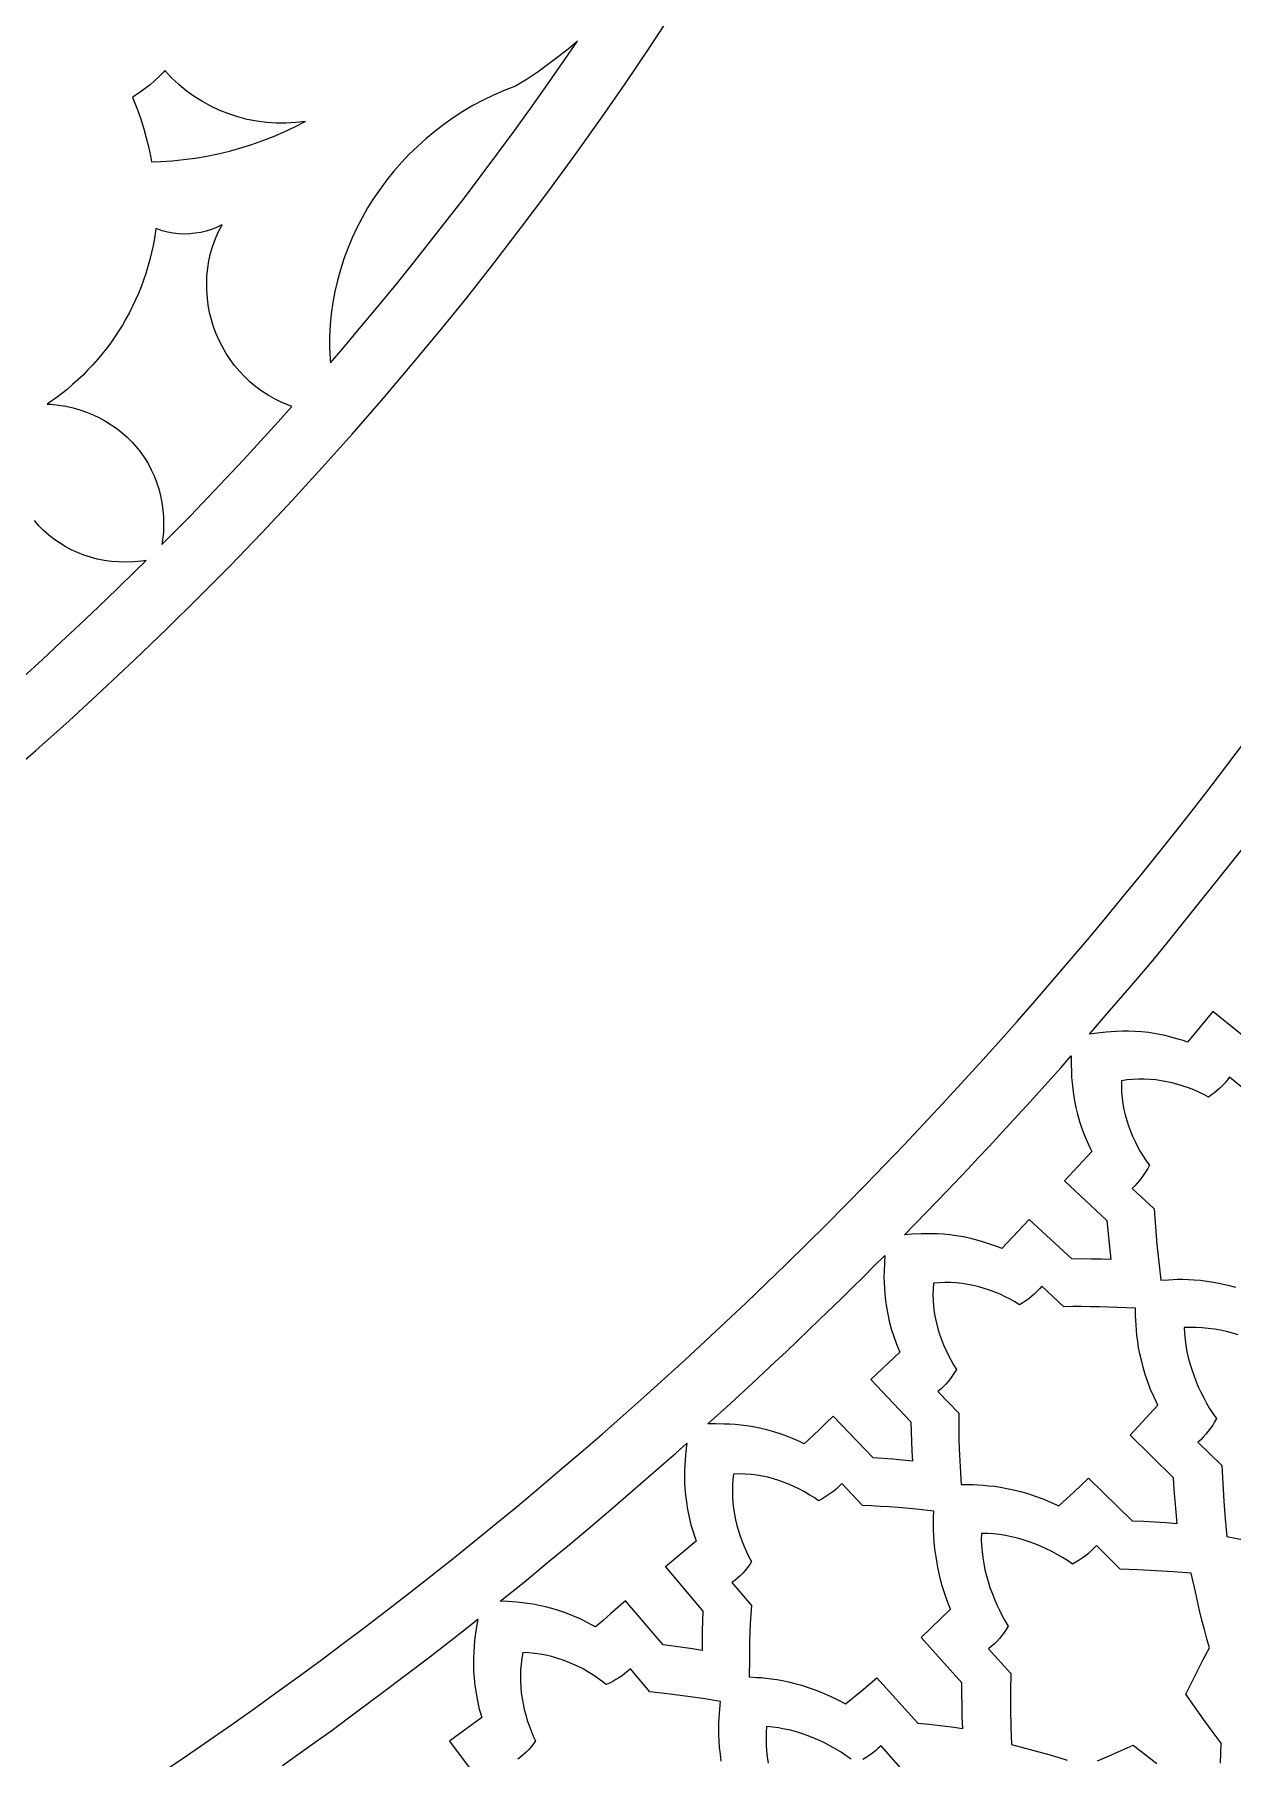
# Model space of a CAD drawing. Extents: x -550 to 550, y -550 to 550.
# Drawn here: x 188.6 to 283.1, y -293.1 to -157.1 of the extents above; entities that cross this region are included whole.
import ezdxf

# ---------------------------------------------------------------- set-up
doc = ezdxf.new("R2010")
doc.units = 0
doc.layers.add('LAYER_1', color=18, linetype='CONTINUOUS')
doc.layers.add('LAYER_10', color=4, linetype='CONTINUOUS')

msp = doc.modelspace()

# ---------------------------------------------------------------- linework, layer by layer
at = {"layer": 'LAYER_1'}
for points in [[(0, 550, 0.414214), (-550, 0, 0.414214), (0, -550, 0.414214), (550, 0, 0.414214)], [(197.55, -165.97), (197.71, -166.69), (197.8, -167.17), (198.5, -167.15), (199.42, -167.09), (200.33, -167), (201.24, -166.87), (202.15, -166.72), (203.05, -166.54), (203.94, -166.32), (204.83, -166.08), (205.7, -165.8), (206.57, -165.5), (207.42, -165.17), (208.27, -164.8), (209.1, -164.41), (209.93, -163.99), (209.95, -163.98, -0.255717), (198.84, -159.97), (198.73, -160.09), (198.39, -160.44), (198.04, -160.78), (197.68, -161.09), (197.3, -161.4), (196.91, -161.68), (196.51, -161.95), (196.3, -162.09), (196.48, -162.54), (196.74, -163.21), (196.97, -163.89), (197.18, -164.57), (197.38, -165.27)]]:
    msp.add_lwpolyline(points, format="xyb", close=True, dxfattribs=at)
for points in [[(222.49, -170), (223.81, -168.25), (225.12, -166.5), (226.41, -164.74), (227.69, -162.96), (228.96, -161.17), (230.22, -159.37), (231.4, -157.65), (230.79, -158.17), (229.98, -158.82), (229.15, -159.45), (228.3, -160.06), (227.43, -160.64), (226.52, -161.21), (225.63, -161.55), (224.78, -161.92), (223.96, -162.31), (223.15, -162.74), (222.36, -163.21), (221.6, -163.7), (220.86, -164.22), (220.14, -164.77), (219.45, -165.35), (218.78, -165.95), (218.13, -166.58), (217.51, -167.23), (216.92, -167.9), (216.36, -168.6), (215.83, -169.32), (215.32, -170.06), (214.85, -170.81), (214.41, -171.58), (214, -172.37), (213.62, -173.18), (213.28, -174), (212.97, -174.83), (212.7, -175.68), (212.46, -176.53), (212.26, -177.4), (212.1, -178.27), (211.97, -179.16), (211.89, -180.04), (211.85, -180.94), (211.84, -181.84), (211.88, -182.74), (211.91, -183.02), (212.91, -181.86), (214.31, -180.2), (215.71, -178.53), (217.09, -176.84), (218.46, -175.15), (219.81, -173.44), (221.16, -171.73)], [(198.61, -197.37), (199.43, -196.54), (200.86, -195.09), (202.27, -193.62), (203.67, -192.15), (205.05, -190.67), (206.43, -189.18), (207.79, -187.68), (208.87, -186.47), (208.67, -186.4), (208.09, -186.16), (207.54, -185.89), (207.01, -185.59), (206.5, -185.26), (206.02, -184.91), (205.56, -184.52), (205.13, -184.12), (204.73, -183.69), (204.35, -183.24), (204, -182.77), (203.68, -182.29), (203.39, -181.78), (203.13, -181.26), (202.9, -180.73), (202.69, -180.19), (202.52, -179.63), (202.38, -179.07), (202.27, -178.49), (202.2, -177.92), (202.15, -177.33), (202.15, -176.75), (202.17, -176.16), (202.23, -175.57), (202.33, -174.98), (202.46, -174.39), (202.63, -173.81), (202.84, -173.23), (203.08, -172.67), (203.36, -172.13), (203.33, -172.14), (202.93, -172.34), (202.52, -172.5), (202.1, -172.63), (201.68, -172.74), (201.24, -172.81), (200.81, -172.86), (200.37, -172.87), (199.93, -172.85), (199.5, -172.8), (199.06, -172.72), (198.63, -172.61), (198.21, -172.47), (198.14, -172.44), (198.11, -172.65), (198.02, -173.21), (197.92, -173.78), (197.8, -174.33), (197.67, -174.88), (197.51, -175.43), (197.35, -175.97), (197.17, -176.5), (196.97, -177.03), (196.76, -177.55), (196.54, -178.06), (196.3, -178.57), (196.05, -179.07), (195.78, -179.56), (195.5, -180.05), (195.2, -180.52), (194.9, -180.99), (194.58, -181.44), (194.24, -181.89), (193.9, -182.33), (193.54, -182.76), (193.17, -183.18), (192.78, -183.59), (192.39, -183.99), (191.98, -184.38), (191.56, -184.75), (191.13, -185.12), (190.69, -185.47), (190.24, -185.81), (189.78, -186.14), (189.57, -186.28), (189.88, -186.3), (190.46, -186.36), (191.04, -186.46), (191.6, -186.58), (192.14, -186.74), (192.67, -186.92), (193.19, -187.13), (193.68, -187.36), (194.16, -187.62), (194.62, -187.91), (195.06, -188.22), (195.48, -188.55), (195.88, -188.9), (196.26, -189.28), (196.61, -189.67), (196.94, -190.09), (197.24, -190.53), (197.52, -190.98), (197.78, -191.46), (198, -191.95), (198.2, -192.45), (198.37, -192.98), (198.51, -193.51), (198.62, -194.06), (198.69, -194.63), (198.74, -195.2), (198.75, -195.79), (198.73, -196.39), (198.67, -197)], [(257.22, -251.82), (258.9, -250.09), (260.58, -248.36), (262.24, -246.61), (263.06, -245.73), (263.88, -244.84), (265.51, -243.07), (267.14, -241.29), (268.76, -239.51), (269.56, -238.61), (270.36, -237.7), (270.36, -238.3), (270.38, -239.01), (270.4, -239.41), (270.43, -239.84), (270.48, -240.29), (270.54, -240.76), (270.62, -241.26), (270.73, -241.78), (270.86, -242.31), (271.02, -242.87), (271.21, -243.44), (271.43, -244.03), (271.69, -244.63), (271.84, -244.94), (271.99, -245.25), (269.84, -247.55), (273.18, -250.68), (273.33, -252.23), (273.41, -253), (273.5, -253.77), (272.73, -253.75), (271.96, -253.73), (270.42, -253.72), (267.05, -250.62), (264.89, -252.91), (264.57, -252.78), (264.25, -252.66), (263.63, -252.44), (263.03, -252.26), (262.44, -252.11), (261.87, -251.99), (261.32, -251.89), (260.8, -251.82), (260.29, -251.78), (259.81, -251.75), (259.36, -251.73), (258.93, -251.73), (258.53, -251.74), (257.81, -251.77)], [(241.69, -266.74), (243.48, -265.12), (245.25, -263.49), (247.01, -261.85), (247.89, -261.02), (248.76, -260.18), (250.49, -258.51), (252.23, -256.84), (253.09, -256), (253.95, -255.15), (254.8, -254.3), (255.65, -253.44), (255.62, -254.03), (255.6, -254.75), (255.59, -255.15), (255.6, -255.58), (255.62, -256.03), (255.66, -256.51), (255.71, -257.01), (255.79, -257.53), (255.89, -258.08), (256.01, -258.64), (256.17, -259.23), (256.36, -259.83), (256.58, -260.45), (256.71, -260.76), (256.84, -261.08), (254.55, -263.24), (257.7, -266.57), (257.75, -268.12), (257.79, -268.89), (257.83, -269.67), (257.06, -269.6), (256.29, -269.53), (254.75, -269.42), (251.58, -266.13), (251.01, -266.68), (250.45, -267.23), (249.3, -268.31), (248.99, -268.16), (248.68, -268.01), (248.07, -267.76), (247.47, -267.54), (246.9, -267.36), (246.34, -267.2), (245.79, -267.07), (245.27, -266.97), (244.77, -266.89), (244.29, -266.84), (243.84, -266.79), (243.41, -266.77), (243.01, -266.75), (242.29, -266.74)], [(278.73, -274.59), (278.64, -273.69), (278.56, -272.8), (278.5, -271.9), (278.44, -271), (275.02, -267.62), (277.2, -265.25), (276.9, -264.63), (276.63, -264.01), (276.4, -263.41), (276.21, -262.83), (276.04, -262.27), (275.9, -261.72), (275.78, -261.2), (275.68, -260.7), (275.61, -260.22), (275.55, -259.76), (275.51, -259.33), (275.48, -258.93), (275.45, -258.21), (275.44, -257.6), (274.02, -257.55), (272.6, -257.5), (271.9, -257.49), (271.19, -257.48), (270.48, -257.48), (269.77, -257.49), (268.04, -255.87), (267.85, -256.09), (267.65, -256.29), (267.45, -256.49), (267.23, -256.68), (267.01, -256.86), (266.78, -257.03), (266.54, -257.19), (266.29, -257.33), (265.92, -257.11), (265.54, -256.9), (265.15, -256.7), (264.75, -256.51), (264.34, -256.34), (263.92, -256.19), (263.5, -256.05), (263.07, -255.92), (262.64, -255.82), (262.2, -255.73), (261.75, -255.66), (261.3, -255.62), (260.85, -255.59), (260.4, -255.58), (259.95, -255.6), (259.49, -255.64), (259.46, -256.1), (259.45, -256.55), (259.47, -257.01), (259.51, -257.46), (259.56, -257.91), (259.64, -258.35), (259.74, -258.79), (259.85, -259.23), (259.98, -259.66), (260.13, -260.08), (260.29, -260.49), (260.47, -260.9), (260.66, -261.3), (260.86, -261.69), (261.08, -262.07), (261.31, -262.44), (261.16, -262.68), (261.01, -262.92), (260.84, -263.15), (260.66, -263.38), (260.47, -263.59), (260.27, -263.8), (260.07, -264), (259.85, -264.18), (261.5, -265.89), (261.49, -266.6), (261.49, -267.3), (261.51, -268.01), (261.53, -268.71), (261.59, -270.12), (261.67, -271.53), (262.28, -271.53), (262.63, -271.53), (263, -271.55), (263.41, -271.57), (263.84, -271.61), (264.3, -271.66), (264.78, -271.73), (265.29, -271.83), (265.81, -271.94), (266.36, -272.07), (266.93, -272.24), (267.52, -272.43), (268.12, -272.65), (268.74, -272.91), (269.38, -273.2), (270.56, -272.12), (271.15, -271.57), (271.73, -271.02), (275.17, -274.38), (276.06, -274.42), (276.95, -274.47), (277.84, -274.52)], [(225.31, -280.72), (227.19, -279.21), (229.05, -277.68), (230.91, -276.14), (232.75, -274.59), (234.58, -273.02), (236.41, -271.45), (238.23, -269.87), (239.13, -269.07), (240.03, -268.26), (239.96, -268.86), (239.9, -269.57), (239.87, -269.97), (239.85, -270.4), (239.85, -270.86), (239.86, -271.34), (239.88, -271.84), (239.93, -272.37), (240, -272.92), (240.09, -273.49), (240.21, -274.09), (240.36, -274.7), (240.55, -275.33), (240.66, -275.66), (240.78, -275.98), (238.36, -278), (241.3, -281.5), (241.25, -283.05), (241.24, -283.83), (241.24, -284.6), (240.47, -284.48), (239.71, -284.37), (238.18, -284.17), (235.2, -280.69), (234.02, -281.73), (233.42, -282.24), (232.82, -282.75), (232.51, -282.58), (232.21, -282.42), (231.62, -282.12), (231.04, -281.87), (230.47, -281.65), (229.92, -281.46), (229.39, -281.3), (228.87, -281.17), (228.38, -281.06), (227.9, -280.97), (227.45, -280.9), (227.03, -280.85), (226.63, -280.81), (225.91, -280.75)], [(261.8, -290.76), (261.77, -289.86), (261.75, -288.97), (261.74, -288.07), (261.73, -287.17), (258.53, -283.58), (260.84, -281.36), (260.66, -280.91), (260.49, -280.45), (260.33, -279.98), (260.18, -279.5), (260.05, -279.02), (259.94, -278.54), (259.83, -278.05), (259.75, -277.56), (259.67, -277.07), (259.61, -276.58), (259.56, -276.08), (259.53, -275.58), (259.51, -275.09), (259.5, -274.59), (259.51, -274.1), (259.53, -273.61), (258.12, -273.47), (256.71, -273.34), (256.01, -273.29), (255.31, -273.24), (254.6, -273.2), (253.9, -273.17), (252.26, -271.45), (252.06, -271.65), (251.85, -271.85), (251.63, -272.03), (251.41, -272.21), (251.17, -272.37), (250.93, -272.52), (250.68, -272.67), (250.43, -272.8), (250.07, -272.55), (249.7, -272.32), (249.32, -272.1), (248.93, -271.89), (248.54, -271.69), (248.13, -271.51), (247.72, -271.35), (247.29, -271.2), (246.87, -271.07), (246.43, -270.95), (245.99, -270.86), (245.55, -270.78), (245.1, -270.73), (244.65, -270.69), (244.19, -270.68), (243.73, -270.69), (243.67, -271.15), (243.64, -271.61), (243.63, -272.06), (243.64, -272.52), (243.67, -272.97), (243.72, -273.42), (243.79, -273.86), (243.88, -274.3), (243.98, -274.74), (244.1, -275.17), (244.24, -275.6), (244.4, -276.01), (244.57, -276.42), (244.75, -276.83), (244.94, -277.22), (245.15, -277.6), (245, -277.84), (244.83, -278.07), (244.65, -278.29), (244.45, -278.5), (244.25, -278.71), (244.04, -278.9), (243.82, -279.08), (243.59, -279.26), (245.13, -281.06), (245.08, -281.76), (245.04, -282.47), (245.01, -283.17), (244.99, -283.87), (244.97, -285.28), (244.96, -286.69), (245.57, -286.73), (245.92, -286.75), (246.29, -286.79), (246.7, -286.84), (247.13, -286.91), (247.58, -286.99), (248.06, -287.09), (248.56, -287.21), (249.08, -287.35), (249.62, -287.52), (250.17, -287.72), (250.75, -287.95), (251.34, -288.21), (251.94, -288.5), (252.56, -288.83), (253.8, -287.81), (255.02, -286.77), (258.25, -290.34), (259.14, -290.43), (260.03, -290.53), (260.92, -290.64)]]:
    msp.add_lwpolyline(points, close=True, dxfattribs=at)
for points in [[(187.68, -207.79), (189.18, -206.43), (190.67, -205.05), (192.15, -203.67), (193.62, -202.27), (195.09, -200.86), (196.54, -199.43), (197.37, -198.61), (197, -198.67), (196.39, -198.73), (195.79, -198.75), (195.2, -198.74), (194.63, -198.69), (194.06, -198.61), (193.51, -198.51), (192.98, -198.37), (192.45, -198.2), (191.95, -198), (191.46, -197.78), (190.98, -197.52), (190.53, -197.24), (190.09, -196.94), (189.67, -196.61), (189.28, -196.26), (188.9, -195.88), (188.55, -195.48)], [(285.1, -237.08), (281.55, -234.19), (279.54, -236.61), (279.21, -236.5), (278.89, -236.4), (278.25, -236.22), (277.64, -236.07), (277.04, -235.96), (276.47, -235.87), (275.92, -235.81), (275.39, -235.78), (274.89, -235.76), (274.41, -235.76), (273.95, -235.77), (273.53, -235.8), (273.13, -235.83), (272.41, -235.91), (271.82, -235.99), (273.39, -234.16), (274.97, -232.33), (275.75, -231.42), (276.53, -230.5), (277.3, -229.57), (278.06, -228.63), (284.09, -221.11)], [(284.68, -240.89), (282.86, -239.38), (282.68, -239.61), (282.5, -239.82), (282.3, -240.03), (282.1, -240.24), (281.89, -240.43), (281.67, -240.61), (281.44, -240.78), (281.21, -240.95), (280.82, -240.75), (280.43, -240.56), (280.03, -240.38), (279.62, -240.22), (279.2, -240.08), (278.77, -239.95), (278.34, -239.83), (277.91, -239.74), (277.47, -239.66), (277.03, -239.6), (276.58, -239.56), (276.13, -239.53), (275.68, -239.53), (275.23, -239.56), (274.77, -239.6), (274.32, -239.67), (274.32, -240.13), (274.34, -240.58), (274.38, -241.03), (274.45, -241.48), (274.53, -241.93), (274.63, -242.36), (274.75, -242.8), (274.89, -243.22), (275.04, -243.64), (275.21, -244.05), (275.4, -244.46), (275.6, -244.85), (275.81, -245.24), (276.04, -245.61), (276.28, -245.98), (276.53, -246.33), (276.4, -246.59), (276.25, -246.83), (276.1, -247.07), (275.93, -247.31), (275.76, -247.54), (275.58, -247.75), (275.38, -247.96), (275.18, -248.16), (276.92, -249.77), (276.96, -250.48), (277.01, -251.18), (277.06, -251.89), (277.13, -252.59), (277.28, -253.99), (277.44, -255.4), (278.05, -255.36), (278.4, -255.34), (278.77, -255.33), (279.18, -255.33), (279.61, -255.35), (280.07, -255.37), (280.56, -255.41), (281.07, -255.47), (281.6, -255.55), (282.15, -255.66), (282.73, -255.78), (283.32, -255.94)], [(283.54, -259.72), (283.08, -259.58), (282.61, -259.46), (282.14, -259.35), (281.66, -259.27), (281.18, -259.2), (280.71, -259.15), (280.23, -259.13), (279.76, -259.12), (279.28, -259.14), (279.3, -259.61), (279.35, -260.09), (279.41, -260.56), (279.5, -261.04), (279.6, -261.51), (279.73, -261.97), (279.87, -262.44), (280.03, -262.9), (280.2, -263.35), (280.39, -263.8), (280.6, -264.24), (280.82, -264.67), (281.05, -265.1), (281.29, -265.51), (281.55, -265.92), (281.82, -266.31), (281.68, -266.57), (281.53, -266.83), (281.36, -267.08), (281.18, -267.32), (280.99, -267.55), (280.79, -267.78), (280.58, -267.99), (280.36, -268.19), (282.25, -270.03), (282.32, -271.43), (282.4, -272.83), (282.51, -274.22), (282.64, -275.62), (284.13, -275.92)], [(282.15, -293.51), (282.17, -292.72), (282.21, -291.92), (281.49, -290.97), (280.79, -290), (279.4, -288.05), (280.32, -286.22), (280.79, -285.31), (281.28, -284.41), (281.07, -283.68), (280.87, -282.95), (280.68, -282.21), (280.5, -281.47), (280.16, -279.99), (279.84, -278.51), (278.44, -278.41), (277.03, -278.32), (275.63, -278.24), (274.23, -278.19), (272.36, -276.33), (272.16, -276.54), (271.94, -276.75), (271.72, -276.95), (271.49, -277.14), (271.24, -277.32), (270.99, -277.49), (270.74, -277.64), (270.47, -277.79), (270.08, -277.52), (269.67, -277.27), (269.25, -277.03), (268.83, -276.81), (268.39, -276.59), (267.95, -276.39), (267.5, -276.21), (267.04, -276.04), (266.58, -275.89), (266.12, -275.76), (265.65, -275.64), (265.18, -275.55), (264.7, -275.47), (264.23, -275.42), (263.75, -275.38), (263.28, -275.37), (263.27, -275.85), (263.29, -276.32), (263.33, -276.8), (263.38, -277.28), (263.46, -277.76), (263.56, -278.24), (263.67, -278.71), (263.8, -279.18), (263.95, -279.64), (264.12, -280.1), (264.3, -280.55), (264.49, -281), (264.7, -281.44), (264.92, -281.87), (265.15, -282.29), (265.4, -282.7), (265.24, -282.95), (265.07, -283.2), (264.89, -283.44), (264.7, -283.67), (264.5, -283.89), (264.28, -284.1), (264.06, -284.3), (263.83, -284.49), (265.6, -286.44), (265.58, -287.83), (265.58, -289.23), (265.61, -290.63), (265.65, -292.02), (267.12, -292.42), (268.59, -292.83), (269.32, -293.04), (270.05, -293.27)], [(208.12, -293.69), (210.08, -292.3), (212.04, -290.89), (213.98, -289.46), (215.91, -288.01), (217.83, -286.56), (219.75, -285.1), (221.66, -283.63), (223.55, -282.13), (223.45, -282.72), (223.34, -283.43), (223.29, -283.83), (223.25, -284.26), (223.22, -284.71), (223.2, -285.19), (223.2, -285.7), (223.21, -286.23), (223.25, -286.79), (223.31, -287.37), (223.4, -287.97), (223.51, -288.59), (223.66, -289.23), (223.75, -289.56), (223.85, -289.9), (221.31, -291.76), (224.03, -295.43)], [(242.75, -293.35), (242.68, -292.79), (242.62, -292.26), (242.58, -291.74), (242.56, -291.26), (242.56, -290.8), (242.56, -290.36), (242.58, -289.96), (242.63, -289.23), (242.69, -288.63), (241.3, -288.41), (239.91, -288.21), (238.51, -288.03), (237.81, -287.95), (237.11, -287.88), (235.59, -286.06), (235.37, -286.25), (235.15, -286.43), (234.92, -286.6), (234.68, -286.76), (234.44, -286.91), (234.19, -287.05), (233.93, -287.18), (233.67, -287.29), (233.33, -287.03), (232.97, -286.77), (232.61, -286.53), (232.23, -286.29), (231.85, -286.07), (231.45, -285.87), (231.05, -285.68), (230.63, -285.5), (230.21, -285.35), (229.79, -285.21), (229.35, -285.08), (228.91, -284.98), (228.47, -284.9), (228.02, -284.84), (227.56, -284.8), (227.1, -284.78), (227.02, -285.23), (226.96, -285.69), (226.92, -286.14), (226.9, -286.59), (226.9, -287.05), (226.93, -287.5), (226.97, -287.95), (227.03, -288.39), (227.11, -288.83), (227.2, -289.27), (227.32, -289.7), (227.44, -290.13), (227.59, -290.54), (227.75, -290.96), (227.92, -291.36), (228.1, -291.75), (227.93, -291.98), (227.75, -292.21), (227.56, -292.42), (227.36, -292.62), (227.15, -292.82), (226.93, -293), (226.7, -293.18)], [(253, -293.18), (252.61, -292.91), (252.2, -292.64), (251.79, -292.39), (251.37, -292.15), (250.94, -291.92), (250.5, -291.71), (250.06, -291.52), (249.6, -291.34), (249.15, -291.18), (248.69, -291.04), (248.22, -290.91), (247.75, -290.81), (247.28, -290.72), (246.81, -290.66), (246.33, -290.62), (246.3, -291.09), (246.29, -291.57), (246.29, -292.05), (246.32, -292.53), (246.37, -293.01), (246.44, -293.49)], [(257.11, -294.1), (255.36, -292.13), (255.14, -292.33), (254.91, -292.53), (254.68, -292.72), (254.43, -292.89), (254.18, -293.05), (253.92, -293.2)], [(272.43, -293.32), (273.37, -292.91), (274.31, -292.5), (275.25, -292.07), (277.13, -293.54)]]:
    msp.add_lwpolyline(points, dxfattribs=at)
at = {"layer": 'LAYER_10'}
for points in [[(-485, 0, 0.414214), (0, -485, 0.414214), (485, 0, 0.414214), (0, 485, 0.414214)], [(355, 0, 0.414214), (0, 355, 0.414214), (-355, 0, 0.414214), (0, -355, 0.414214)], [(-285, 0, 0.414214), (0, -285, 0.414214), (285, 0, 0.414214), (0, 285, 0.414214)]]:
    msp.add_lwpolyline(points, format="xyb", close=True, dxfattribs=at)

doc.saveas('drawing.dxf')
